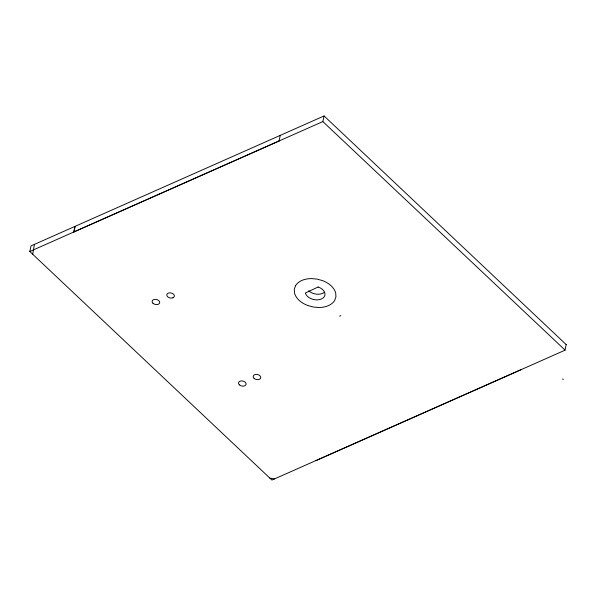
<?xml version="1.0" encoding="UTF-8"?>
<svg xmlns="http://www.w3.org/2000/svg" width="596" height="596" viewBox="0 0 596 596"><rect width="100%" height="100%" fill="white"/><g stroke="black" fill="none" stroke-linecap="round" stroke-linejoin="round"><path stroke-width="0.89" d="M566.193 344.592L324.082 115.944L74.984 226.391L73.762 232.015L279.04 140.999M74.984 226.391L31.029 245.88L29.8 251.505L271.918 480.056L565.112 350.15L322.853 121.569L324.082 115.944M32.698 254.239L34.434 244.375M73.897 232.053L75.126 226.42M279.04 141.096L280.269 135.374M564.971 350.217L566.2 344.495M29.8 251.505L322.853 121.569M339.623 316.185L340.83 315.649M316.022 460.596L521.157 369.639M269.846 478.104L274.421 478.946M562.445 379.078L563.429 379.302M324.388 292.286A10.013 6.645 12.3 0 1 308.721 290.803M295.519 285.737L294.297 289.216L294.498 292.956A21.18 14.058 12.3 0 0 307.812 305.524L313.131 306.992L318.584 307.506A21.18 14.058 12.3 0 0 334.706 300.362L335.928 296.882L335.727 293.143A21.18 14.058 12.3 0 0 322.414 280.574L317.094 279.107L311.641 278.593A21.18 14.058 12.3 0 0 295.519 285.737M318.093 287.026L305.368 293.001A10.013 6.645 12.3 0 0 321.408 298.991A10.013 6.645 12.3 0 0 318.562 287.153L318.093 287.026M172.989 297.762L172.147 298.022A3.852 2.555 12.3 0 1 166.768 294.998A3.852 2.555 12.3 0 1 172.199 293.329A3.852 2.555 12.3 0 1 172.989 297.762M239.383 384.83A3.852 2.555 12.3 0 0 245.88 384.86A3.852 2.555 12.3 0 0 241.685 380.896A3.852 2.555 12.3 0 0 239.383 384.83M254.038 378.333A3.852 2.555 12.3 0 0 260.534 378.363A3.852 2.555 12.3 0 0 256.34 374.4A3.852 2.555 12.3 0 0 254.038 378.333M152.986 303.275A3.852 2.555 12.3 0 0 159.482 303.304A3.852 2.555 12.3 0 0 155.288 299.341A3.852 2.555 12.3 0 0 152.986 303.275"/></g></svg>
